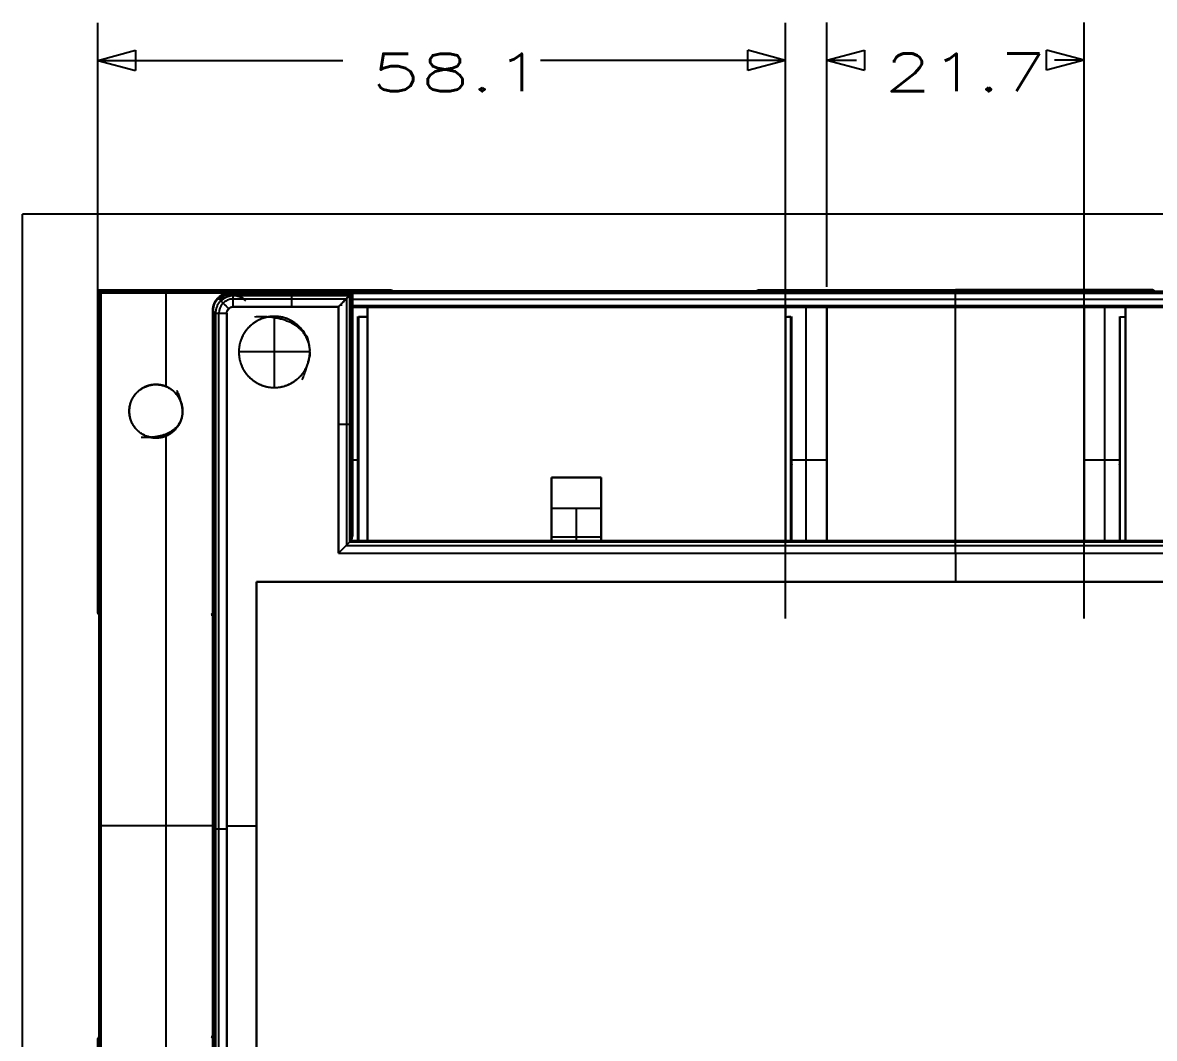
# Model space of a CAD drawing. Header units: inches. Extents: x 218 to 446, y 471 to 756.
# Drawn here: x 218.5 to 314, y 545.1 to 630.9 of the extents above; entities that cross this region are included whole.
import ezdxf

# ---------------------------------------------------------------- set-up
doc = ezdxf.new("R2010")
doc.units = ezdxf.units.IN
doc.layers.add('1', color=7, linetype='Continuous', true_color=0xffffff)
doc.styles.add('blockfont', font='simplex.shx')
doc.dimstyles.get("Standard").update_dxf_attribs({"dimtxt": 0.18, "dimasz": 0.18, "dimexe": 0.18, "dimexo": 0.0625, "dimgap": 0.09, "dimtad": 0, "dimtih": 1, "dimtoh": 1, "dimdec": 4, "dimzin": 0, "dimdsep": 46, "dimtxsty": 'Standard', "dimcen": 0.09, "dimadec": 0, "dimazin": 0, "dimtfac": 1, "dimtdec": 4, "dimtofl": 0, "dimtmove": 0, "dimatfit": 3, "dimfxl": 0, "dimtolj": 1, "dimtzin": 0, "dimarcsym": 0})

# ---------------------------------------------------------------- blocks, each defined once
blk = doc.blocks.new('_D5')
at = {"layer": '1', "color": 7}
for p, q in [((224.811891076223, 582.6031547687008), (224.811891076223, 630.8615045165265)), ((282.8619306984922, 580.553174605126), (282.8619306984922, 630.8615045165265)), ((224.811891076223, 627.6865045165265), (227.9868879512854, 628.5372432024895)), ((227.9868879512854, 628.5372432024895), (227.9868942011607, 626.8357658305634)), ((282.8619306984922, 627.6865045165265), (279.6869275735546, 628.5372432024895)), ((279.6869338234299, 626.8357658305634), (279.6869275735546, 628.5372432024895)), ((224.811891076223, 627.6865045165265), (245.489306720691, 627.6865045165265)), ((224.811891076223, 627.6865045165265), (227.9868942011607, 626.8357658305634)), ((282.8619306984922, 627.6865045165265), (262.1845150540243, 627.6865045165265)), ((282.8619306984922, 627.6865045165265), (279.6869338234299, 626.8357658305634))]:
    blk.add_line(p, q, dxfattribs=at)
at = {"layer": '1', "color": 7, "insert": (247.870556720691, 625.0737440998598), "char_height": 3.175, "attachment_point": 7, "line_spacing_factor": 0.9036144578313254, "style": 'blockfont'}
blk.add_mtext('\\W01.533;\\Fsimplex.shx;58.1', dxfattribs=at)
blk = doc.blocks.new('_D6')
at = {"layer": '1', "color": 7}
for p, q in [((286.3619306984922, 608.5531746051262), (286.3619306984922, 630.8694686152371)), ((308.0619429055232, 580.553174605126), (308.0619429055232, 630.8694686152371)), ((286.3619306984922, 627.6944686152372), (289.5369275735546, 628.5452073012002)), ((289.5369275735546, 628.5452073012002), (289.5369338234299, 626.8437299292741)), ((308.0619429055232, 627.6944686152372), (304.8869397805855, 628.5452073012002)), ((304.8869460304609, 626.8437299292741), (304.8869397805855, 628.5452073012002)), ((286.3619306984922, 627.6944686152372), (288.864332635341, 627.6944686152372)), ((286.3619306984922, 627.6944686152372), (289.5369338234299, 626.8437299292741)), ((308.0619429055232, 627.6944686152372), (304.8869460304609, 626.8437299292741)), ((308.0619429055232, 627.6944686152372), (305.5595409686744, 627.6944686152372))]:
    blk.add_line(p, q, dxfattribs=at)
at = {"layer": '1', "color": 7, "insert": (291.245582635341, 625.0817081985705), "char_height": 3.175, "attachment_point": 7, "line_spacing_factor": 0.9036144578313254, "style": 'blockfont'}
blk.add_mtext('\\W01.432;\\Fsimplex.shx;21.7', dxfattribs=at)

msp = doc.modelspace()

# ---------------------------------------------------------------- linework, layer by layer
at = {"layer": '1', "color": 251}
for p in [(218.4617818703672, 511.4319547726471), (375.9620001809146, 614.6993913811989)]:
    msp.add_line(p, (218.4617818703672, 614.6993913811989), dxfattribs=at)
at = {"layer": '1', "color": 161}
for p, q in [((236.0118682240762, 608.0651942985992), (236.2480023767521, 607.8290601937281)), ((236.2480770759395, 607.8295389512754), (246.0757782599736, 607.8295389512748)), ((241.1619866214868, 607.8295389512617), (241.1619866214868, 606.8795751362732)), ((246.0757782599732, 607.8295389512753), (246.0757782599742, 587.0295358995179)), ((297.2118986550352, 606.9482167969077), (297.2118986550352, 608.0220378877481)), ((234.947859418373, 607.6202283922262), (235.1840383826257, 607.3840494757873)), ((236.248087847918, 607.5483891160455), (245.7867611116145, 607.5483891160461)), ((245.125816188347, 606.8795751362861), (236.2480878479181, 606.8795751362871)), ((245.1258144449842, 586.0795720845291), (245.1258144449832, 606.8795751354048)), ((245.7946284247431, 607.5483716099204), (245.7946284247441, 586.7483674121955)), ((348.110758740761, 607.4851273423279), (246.3130385693095, 607.4851273423279)), ((246.3130385693095, 606.9482168472211), (348.110758740761, 606.9482222322185)), ((234.7501574528137, 606.3295950647536), (234.5140232876876, 606.565729182075)), ((234.7480587229486, 519.2826587430816), (234.7480587229511, 606.3295963963252)), ((234.74805872296, 519.801825369244), (234.7480587229246, 606.3295963963252)), ((235.0292085581826, 519.2826587430816), (235.0292085581851, 606.3295963963253)), ((235.6980225379318, 606.3295855933716), (235.6980225379494, 519.8018361745219)), ((246.0757782599694, 596.9545555178953), (245.1258144449788, 596.9545555178953)), ((246.2071899715419, 587.1609476110859), (246.0944044270138, 587.1609476110859)), ((246.1119740925075, 587.1609476110859), (348.3466533990018, 587.1609476110859)), ((238.2119368020072, 583.6656715533679), (356.2119368020072, 583.6656715533679)), ((238.2119368020072, 528.8656761310049), (238.2119368020072, 583.6656715533679)), ((234.7480587229482, 562.8061275696996), (235.6980225379369, 562.8061275696996))]:
    msp.add_line(p, q, dxfattribs=at)
at = {"layer": '1', "color": 143}
for p, q in [((249.6317310406897, 608.2641022327441), (249.6317310406897, 608.3296922068903)), ((280.4920556369151, 608.3296973814976), (280.4920554094535, 608.2641072587431)), ((234.5119245949762, 606.5656730792473), (234.5140800228194, 606.5656730792473)), ((234.5424709594507, 519.5942199542469), (234.5424709594507, 606.5371262042473)), ((234.5730173239252, 519.625485579247), (234.5730173239252, 606.5058605792474)), ((267.3118818703672, 592.4656746051262), (263.1118696633362, 592.4656746051262)), ((263.1118696633362, 589.8656761310051), (267.3118818703672, 589.8656761310051)), ((263.1118696633362, 589.8656761310051), (263.1118696633362, 587.160949411387)), ((263.1118696633362, 589.8656761310051), (267.3118818703672, 589.8656761310051)), ((265.2118757668517, 587.160949411387), (265.2118757668517, 589.8656761310051)), ((267.3118818703672, 589.8656761310051), (267.3118818703672, 587.160949411387)), ((263.1118696633362, 587.465674605126), (267.3118818703672, 587.465674605126)), ((224.8002530146566, 580.9458132277719), (225.0619085221122, 580.9458132277719)), ((234.441764791347, 580.9458132277719), (234.5119483580686, 580.9458132277719)), ((234.5073386185641, 581.0156547687009), (234.5121060218482, 581.0156547687009)), ((225.0619106219858, 580.875971686843), (224.9149838931165, 580.875971686843)), ((225.0619114579808, 580.875971686843), (224.9149848916513, 580.875971686843)), ((224.9149848916513, 580.875971686843), (224.9149936831721, 545.2553439540726)), ((234.5119431475505, 580.875971686843), (234.3761909641299, 580.875971686843)), ((225.0619156673941, 563.0656578204579), (224.9149892874117, 563.0656578204579)), ((234.5730173239252, 563.0656730792471), (234.5119245949762, 563.0656730792471)), ((224.800265193161, 545.1855024131444), (225.0619190675781, 545.1855024131444)), ((224.9149949336788, 545.2553439540729), (225.0619208619599, 545.2553439540729)), ((225.0619216979509, 545.2553439540729), (224.9149959322091, 545.2553439540729)), ((234.5120943122507, 545.2553286953295), (234.3722077399705, 545.2553286612864)), ((234.4420492793522, 545.1854871373589), (234.5126653512977, 545.1854871545441))]:
    msp.add_line(p, q, dxfattribs=at)
at = {"layer": '1', "color": 161, "extrusion": (0, 0, -1)}
msp.add_arc((-236.2487603554672, 606.3288373185779), 0.5507382283091171, 0.06997924884887723, 89.93003599937644, dxfattribs=at)
at = {"layer": '1', "color": 161}
for centre, start_param, end_param in [((236.1378492566222, 606.4300261158069), 0.7871053715509527, 2.355644419897889), ((236.256647343004, 606.3112190074023), 0.787105371550966, 2.355644419897875)]:
    msp.add_ellipse(centre, major_axis=(1.50023505402118, 0), ratio=0.9999238504770518, start_param=start_param, end_param=end_param, dxfattribs=at)
at = {"layer": '1', "color": 143}
for points, degree in [([(224.8118818703672, 608.3156501910637), (233.0618844134985, 608.3156514951214), (241.3118869566298, 608.315652799179), (249.5618894997611, 608.3156541032367)], 3), ([(224.8118818703672, 608.3156501910637), (225.0618818703672, 608.0656501910637)], 1), ([(224.811891076223, 581.0156547687009), (224.8118880076044, 590.1156532428218), (224.8118849389858, 599.2156517169427), (224.8118818703672, 608.3156501910637)], 3), ([(225.0618818703672, 608.0656501910637), (224.8118818703672, 608.3156501910637)], 1), ([(224.8118818703672, 608.3156425616692), (249.5618894997612, 608.3156425616692)], 1), ([(224.8118914071102, 581.0156547687009), (224.8118914071102, 590.1156506996904), (224.8118914071102, 599.2156466306798), (224.8118914071102, 608.3156425616692)], 3), ([(224.9368818703672, 608.1906501910637), (297.2118910256407, 608.1906616351555), (369.4869001809142, 608.1906730792473)], 2), ([(224.9369123879452, 517.940673079247), (224.9368971291562, 563.0656616351554), (224.9368818703672, 608.1906501910637)], 2), ([(236.1887658703673, 608.0656519559572), (232.4798045370339, 608.0656513676594), (228.7708432037006, 608.0656507793615), (225.0618818703672, 608.0656501910637)], 3), ([(225.0618818703672, 608.0656501910637), (225.0618920428932, 578.0656578204581), (225.0619022154192, 548.0656654498525), (225.0619123879452, 518.065673079247)], 3), ([(225.0619123879452, 518.065673079247), (225.0619022154192, 548.0656654498525), (225.0618920428932, 578.0656578204581), (225.0618818703672, 608.0656501910637)], 3), ([(225.0618818703672, 608.0656501910637), (235.9971106964713, 608.0656501910637)], 1), ([(230.5632975704731, 608.0656501910637), (230.5632975704731, 600.1532062509991)], 1), ([(235.0320150366197, 607.7011128781885), (235.1367067658731, 607.7909121996887), (235.2542665174768, 607.8659725107877), (235.3797690280663, 607.9241880671868)], 3), ([(236.0119245949762, 608.0351270792473), (236.0119245949762, 608.0656730792473)], 1), ([(236.0119246605433, 608.0656730792473), (236.0119246592081, 608.0351270792473)], 1), ([(369.3619001809142, 608.0656730792473), (326.6288025142482, 608.0656663011263), (283.8957048475821, 608.0656595230054), (241.162607180916, 608.0656527448842)], 3), ([(246.2820494914611, 608.0351267147727), (297.2119219914611, 608.0351267147727), (348.141794491461, 608.0351267147727)], 2), ([(348.1107584397031, 608.0220354157121), (314.1781851063699, 608.0220354157121), (280.2456117730364, 608.0220354157121), (246.313038439703, 608.0220354157121)], 3), ([(246.5038994914611, 608.0656730792473), (280.3092478247943, 608.0656730792473), (314.1145961581277, 608.0656730792473), (347.919944491461, 608.0656730792473)], 3), ([(249.5618894997612, 608.3156541032366), (249.7015725816182, 608.2125613311022)], 1), ([(249.5618894997612, 608.3156541032366), (249.6084846634, 608.2812898458585), (249.6550456834596, 608.2469255884803), (249.7015725599402, 608.2125613311022)], 3), ([(249.7015725816182, 608.212561331102), (280.4222136897843, 608.212561331102)], 1), ([(249.7015725599402, 608.2125613311022), (249.7359274581529, 608.2125613365403), (249.7702823563656, 608.2125613419784), (249.8046372545784, 608.2125613474166)], 3), ([(249.8046372545784, 608.2125613474166), (260.0104960663136, 608.212562962932), (270.216354878049, 608.2125645784474), (280.4222136897844, 608.2125661939629)], 3), ([(280.4222136897843, 608.2125661939629), (280.5618971291599, 608.3156590033318)], 1), ([(280.4222136897843, 608.2125661939629), (280.4686971725901, 608.2469304637525), (280.5152583190487, 608.2812947335422), (280.5618971291601, 608.3156590033318)], 3), ([(280.5618971291601, 608.3156590033318), (291.6618930601408, 608.3156607578809), (302.7618889911216, 608.3156625124301), (313.8618849221023, 608.3156642669792)], 3), ([(280.5618971291562, 608.3156425616692), (297.2118910256402, 608.3156425616692)], 1), ([(297.2118910256407, 608.3156616351555), (297.2118910256407, 608.1906616351555), (297.2118910256407, 608.0656616351555)], 2), ([(313.8618849221252, 608.3156425616692), (297.2118910256402, 608.3156425616692)], 1), ([(297.2119215432187, 608.0656730792473), (297.2119215432187, 608.0438542474798), (297.2119215432187, 608.0220354157121)], 2), ([(313.8618849221023, 608.3156642669792), (313.9085237322137, 608.2813000144321), (313.9550848786723, 608.246935761885), (314.0015683614782, 608.2125715093379)], 3), ([(314.0015683614778, 608.2125715093377), (313.8618849221023, 608.3156642669792)], 1), ([(234.5119245949762, 606.5656730792473), (234.5119245949762, 606.9460021966937), (234.6643620750126, 607.3248650242004), (234.9254463369544, 607.5998366399747)], 3), ([(245.3619154397033, 607.1573206051263), (245.3619154397033, 607.0934386051263), (245.3619154397033, 607.0295566051262), (245.3619154397033, 606.9656746051262)], 3), ([(348.1117828171364, 606.9080728892599), (297.2122673171364, 606.9080728892599), (246.3127518171364, 606.9080728892599)], 2), ([(348.1107584439123, 606.9482195397122), (314.178185110579, 606.9482195397122), (280.2456117772457, 606.9482195397122), (246.3130384439123, 606.9482195397122)], 3), ([(246.3133341590934, 606.8504711733935), (280.24593082576, 606.8504711733935), (314.1785274924267, 606.8504711733935), (348.1111241590933, 606.8504711733935)], 3), ([(247.5619123879453, 587.1613616051263), (247.5619123879453, 593.7627992717929), (247.5619123879453, 600.3642369384596), (247.5619123879453, 606.9656746051262)], 3), ([(282.8619306984922, 606.8504711733935), (247.5619123879452, 606.8504711733935)], 1), ([(247.5619123879452, 606.8504711733935), (247.5619123879452, 600.2873775067269), (247.5619123879452, 593.7242838400603), (247.5619123879452, 587.1611901733935)], 3), ([(282.8619306984922, 606.9656746051262), (282.8619306984922, 600.3642369384596), (282.8619306984922, 593.7627992717929), (282.8619306984922, 587.1613616051263)], 3), ([(282.8619306984922, 587.1611901733936), (282.8619306984922, 593.7242838400603), (282.8619306984922, 600.2873775067269), (282.8619306984922, 606.8504711733935)], 3), ([(284.6119306984922, 587.1612086051263), (284.6119306984922, 597.0056481051263), (284.6119306984922, 606.8500876051262)], 2), ([(286.3619306984922, 587.1613616051263), (286.3619306984922, 593.7627992717929), (286.3619306984922, 600.3642369384596), (286.3619306984922, 606.9656746051262)], 3), ([(308.0619429055232, 606.8504711733935), (286.3619306984922, 606.8504711733935)], 1), ([(286.3619306984922, 606.8504711733935), (286.3619306984922, 600.2873775067269), (286.3619306984922, 593.7242838400601), (286.3619306984922, 587.1611901733935)], 3), ([(297.2119215432186, 606.9482195397122), (297.2119215432183, 606.8993453565529), (297.2119215432182, 606.8504711733935)], 2), ([(297.2119215432182, 587.1596281733935), (297.2119215432182, 597.0050496733935), (297.2119215432182, 606.8504711733935)], 2), ([(308.0619429055232, 606.9656746051262), (308.0619429055232, 600.3642369384596), (308.0619429055232, 593.7627992717929), (308.0619429055232, 587.1613616051263)], 3), ([(308.0619429055233, 587.1611901733935), (308.0619429055233, 593.7242838400603), (308.0619429055233, 600.2873775067269), (308.0619429055233, 606.8504711733935)], 3), ([(309.8119429055233, 587.1612086051261), (309.8119429055233, 597.005648105126), (309.8119429055233, 606.8500876051261)], 2), ([(311.5619429055232, 587.1613616051263), (311.5619429055232, 593.7627992717929), (311.5619429055232, 600.3642369384596), (311.5619429055232, 606.9656746051262)], 3), ([(346.8619306984922, 606.8504711733935), (311.5619429055232, 606.8504711733935)], 1), ([(311.5619429055232, 606.8504711733935), (311.5619429055232, 600.2873775067269), (311.5619429055232, 593.7242838400603), (311.5619429055232, 587.1611901733936)], 3), ([(234.5118921700492, 606.1156532428215), (234.5118919847049, 597.74898705712), (234.5118917993605, 589.3823208714184), (234.5118916140162, 581.0156546857169)], 3), ([(234.5118921700492, 581.0156547687009), (234.5118921700492, 589.3823234698726), (234.5118921700492, 597.7489921710443), (234.5118921700492, 606.115660872216)], 3), ([(234.5424705949762, 606.5656730792473), (234.5119245949762, 606.5656730792473)], 1), ([(246.7607801042902, 587.1609751641715), (246.7607801042901, 596.6138696641715), (246.7607801042902, 606.0667641641714)], 2), ([(246.8096691829402, 606.0178750855215), (247.5619123879453, 606.0178750855215)], 1), ([(246.8096691829402, 587.1611090855215), (246.8096691829402, 593.4466977521882), (246.8096691829402, 599.7322864188549), (246.8096691829402, 606.0178750855215)], 3), ([(246.8096691829401, 606.0178750855215), (246.8096691829401, 599.7322864188548), (246.8096691829401, 593.4466977521881), (246.8096691829401, 587.1611090855215)], 3), ([(247.5619123879451, 606.0178750855215), (247.3111646529434, 606.0178750855215), (247.0604169179418, 606.0178750855215), (246.8096691829401, 606.0178750855215)], 3), ([(282.8619306984922, 606.0178750855215), (283.3141098165822, 606.0178750855215)], 1), ([(283.3141098165823, 606.0178750855215), (283.219109856141, 606.0178750855215), (283.1241098956996, 606.0178750855215), (283.0291099352582, 606.0178750855215)], 3), ([(283.3141098165822, 606.0178750855215), (283.3141098165822, 599.7322864188549), (283.3141098165822, 593.4466977521881), (283.3141098165822, 587.1611090855215)], 3), ([(283.3141098165823, 587.1611090855215), (283.3141098165823, 593.4466977521881), (283.3141098165823, 599.7322864188548), (283.3141098165823, 606.0178750855215)], 3), ([(283.3629988952323, 606.0667641641714), (283.3629988952324, 596.6138696641715), (283.3629988952323, 587.1609751641714)], 2), ([(311.0607831560481, 606.0667641641714), (311.0607831560481, 596.6138696641715), (311.0607831560481, 587.1609751641714)], 2), ([(311.1096722346983, 606.0178750855215), (311.5619429055232, 606.0178750855215)], 1), ([(311.1096722346983, 587.1611090855215), (311.1096722346983, 593.4466977521882), (311.1096722346983, 599.7322864188549), (311.1096722346983, 606.0178750855215)], 3), ([(311.1096722346981, 587.1611090855214), (311.1096722346981, 593.446697752188), (311.1096722346981, 599.7322864188548), (311.1096722346981, 606.0178750855215)], 3), ([(311.1096722346981, 606.0178750855215), (311.2604291249715, 606.0178750855215), (311.4111860152449, 606.0178750855215), (311.5619429055183, 606.0178750855215)], 3), ([(230.5632975704731, 595.9780053556723), (230.5632975704731, 563.0628713711469), (230.5632975704731, 530.1477373866217)], 2), ([(246.8096691829402, 593.941775608263), (246.5607826829402, 593.941775608263), (246.3118961829402, 593.941775608263)], 2), ([(246.7118910256403, 593.5656540057612), (246.7607801042902, 593.516764927111), (246.8096691829401, 593.4678758484608)], 2), ([(286.3619306984922, 593.941775608263), (284.8380202575372, 593.941775608263), (283.3141098165822, 593.941775608263)], 2), ([(283.4118879738822, 593.5656540057612), (283.3629988952324, 593.516764927111), (283.3141098165823, 593.467875848461)], 2), ([(311.1096722346982, 593.941775608263), (309.5858075701108, 593.941775608263), (308.0619429055232, 593.941775608263)], 2), ([(311.0118940773982, 593.5656540057607), (311.0607831560481, 593.5167649271107), (311.1096722346981, 593.4678758484607)], 2), ([(263.1118696633362, 592.4656746051262), (263.1118696633362, 591.5990084470859), (263.1118696633362, 590.7323422890455), (263.1118696633362, 589.8656761310051)], 3), ([(263.1118696633362, 587.1608776051262), (263.1118696633362, 588.9291432717929), (263.1118696633362, 590.6974089384596), (263.1118696633362, 592.4656746051262)], 3), ([(263.1118696633362, 592.4656746051262), (267.3118818703672, 592.4656746051262)], 1), ([(267.3118818703672, 589.8656761310051), (267.3118818703672, 590.7323422890455), (267.3118818703672, 591.5990084470859), (267.3118818703672, 592.4656746051262)], 3), ([(267.3118818703672, 592.4656746051262), (267.3118818703672, 590.6974089384596), (267.3118818703672, 588.9291432717929), (267.3118818703672, 587.1608776051262)], 3), ([(263.1118696633362, 589.8656734432167), (263.1118696633362, 588.9639861098833), (263.1118696633362, 588.06229877655), (263.1118696633362, 587.1606114432168)], 3), ([(267.3118818703672, 587.1606114432168), (267.3118818703672, 588.06229877655), (267.3118818703672, 588.9639861098834), (267.3118818703672, 589.8656734432168)], 3), ([(224.9149838931166, 580.875971686843), (224.8806196208187, 580.9224575203226), (224.8462553485209, 580.9690185476086), (224.811891076223, 581.0156547687009)], 3), ([(224.9149838931166, 580.875971686843), (224.8118910762231, 581.0156547687009)], 1), ([(234.5118916140162, 581.0156546857169), (234.4869793345103, 580.990690168465), (234.462067055005, 580.9657509579054), (234.4371547755002, 580.9408370540381)], 3), ([(234.4374551909676, 580.9409010286662), (234.4730321350905, 580.9787645799545), (234.5073386185641, 581.0156547687009)], 2), ([(224.9149959322089, 545.2553439540729), (224.9149919191781, 557.1288865316629), (224.9149879061473, 569.002429109253), (224.9149838931166, 580.875971686843)], 3), ([(234.3722077399712, 580.875971686843), (234.5731177399712, 580.875971686843)], 1), ([(224.9149899126614, 563.0656616351554), (224.9884435209089, 563.0656616351553), (225.0618971291563, 563.0656616351553)], 2), ([(234.5119245949762, 563.0656730792471), (229.7869032326718, 563.0656730792471), (225.0618818703672, 563.0656730792471)], 2), ([(234.7480743239252, 563.0656730792475), (234.5730173239252, 563.0656730792475)], 1), ([(224.8119123879452, 517.815673079247), (224.8119060301165, 526.9156690102366), (224.8118996722879, 536.0156649412262), (224.8118933144592, 545.1156608722158)], 3), ([(224.811903182092, 545.1156608722159), (224.846267432131, 545.1622970932946), (224.8806316821698, 545.2088581205803), (224.9149959322087, 545.2553439540729)], 3), ([(224.9149959322091, 545.2553439540729), (224.8119031820924, 545.1156608722159)], 1), ([(224.8119123879452, 517.815673079247), (224.8119093193275, 526.9156690102366), (224.8119062507097, 536.0156649412262), (224.811903182092, 545.1156608722158)], 3), ([(234.3722077399717, 545.255356441416), (234.4187687662276, 545.2088745930815), (234.4653297924817, 545.1623043447465), (234.5118908187337, 545.1156456964109)], 3), ([(234.5731297399712, 545.2553314087759), (234.3722077399712, 545.2553314087759)], 1), ([(234.3722077399706, 545.2553286612912), (234.5118908187339, 545.1156456134266)], 1)]:
    msp.add_open_spline(points, degree=degree, dxfattribs=at)
at = {"layer": '1', "color": 161}
for points, knots in [([(236.0118674837273, 608.0656730792473), (235.99596741832, 608.0655178564755), (235.9643388447322, 608.0652090857418), (235.9171794968458, 608.0631069033083), (235.870572139255, 608.0598007411502), (235.8245170356653, 608.0551764563135), (235.7790142115851, 608.0492640750253), (235.7340637708214, 608.0420555657256), (235.6896658110979, 608.0335529677477), (235.6458204450603, 608.0237556688476), (235.6025277928938, 608.0126637753596), (235.5597879819676, 608.0002772210614), (235.5176011441846, 607.9865960053601), (235.4759674135906, 607.971620131176), (235.4348869236796, 607.9553496220682), (235.3943598046769, 607.937784517625), (235.3543861808618, 607.9189248739967), (235.3149661680827, 607.8987707624096), (235.2760998714689, 607.8773222676745), (235.2377873837952, 607.8545794860706), (235.2000287831887, 607.8305425235199), (235.1628241353869, 607.8052114915452), (235.1261734811225, 607.7785865108129), (235.0900768818469, 607.750667685885), (235.0545342475019, 607.7214551888823), (235.0195459897713, 607.6909489323536), (234.9851105545551, 607.6591497970977), (234.9400530568828, 607.6151323334717), (234.8862511300823, 607.5581570289454), (234.8262936446646, 607.4870440496127), (234.7715446396356, 607.4138057497611), (234.7220066005416, 607.338446095398), (234.6776835712251, 607.2609657541911), (234.6385786309288, 607.1813674605861), (234.6046950448541, 607.0996544892389), (234.5760323888568, 607.0158307907058), (234.5525995270668, 606.9299005960924), (234.5343652713243, 606.8418680528129), (234.521445362959, 606.7517370981557), (234.5133906634448, 606.6595104842155), (234.5124164330301, 606.5973001449394), (234.5119245949762, 606.5658933937812)], [0, 0, 0, 0, 0.02021862749598609, 0.04021910169669012, 0.06001697729854696, 0.0796282910765261, 0.0990695414866402, 0.1183576633905066, 0.1375099978515551, 0.1565442570621662, 0.175478484581196, 0.194331011187733, 0.213120406782472, 0.2318654288907535, 0.2505849684289992, 0.2692979934882104, 0.2880234919560463, 0.306780413839197, 0.3255876141585096, 0.3444637972692485, 0.3634274634092304, 0.3824968582021248, 0.4016899257454753, 0.4210242657998982, 0.4405170954717247, 0.4601852156551469, 0.4800449823743962, 0.50011228304978, 0.5402766789616608, 0.579639323776995, 0.6183299918466345, 0.6564853147442288, 0.6942477354305333, 0.7317641724640247, 0.769184441840546, 0.8066595129367118, 0.8443396964293626, 0.8823728712027604, 0.9209028519914267, 0.9600679810826406, 1, 1, 1, 1]), ([(234.5140232877044, 606.5657292126368), (234.5141352617986, 606.5792522277608), (234.5143592105015, 606.6062983201296), (234.5160858216403, 606.6468372301096), (234.5188291843274, 606.6873165400169), (234.5226871783803, 606.7277066051224), (234.5276302455071, 606.7679779047639), (234.5336619627674, 606.8081009879265), (234.5407760198618, 606.848046515149), (234.548967750979, 606.8877852745255), (234.5582310494226, 606.9272882045359), (234.568559199669, 606.9665264149129), (234.5799446604755, 607.0054712078818), (234.592379129777, 607.0440940991285), (234.6058535347967, 607.0823668386478), (234.6203580429094, 607.1202614314122), (234.6358820676504, 607.1577501578588), (234.6524142767269, 607.1948055941738), (234.6699426001852, 607.2314006323645), (234.6884542392243, 607.2675085000994), (234.707935675513, 607.3031027803052), (234.7283726810433, 607.338157430505), (234.7497503284991, 607.3726468018845), (234.7720530021402, 607.4065456580695), (234.7952644091887, 607.4398291936052), (234.8193675917114, 607.4724730521207), (234.8443449389899, 607.5044533441655), (234.8701782003697, 607.5357466647063), (234.8968484985761, 607.566330110271), (234.9243363434918, 607.5961812957257), (234.9526216463811, 607.6252783706753), (234.9816837345559, 607.653600035472), (235.0115013664663, 607.6811255568242), (235.0420527472116, 607.7078347829901), (235.0733155444547, 607.7337081585481), (235.1052669047318, 607.758726738732), (235.1378834701439, 607.7828722033189), (235.171141395419, 607.8061268700635), (235.2050163653311, 607.8284737076643), (235.2394836124647, 607.8498963482563), (235.2745179353112, 607.8703790994173), (235.3100937166833, 607.8899069556826), (235.3461849424364, 607.9084656095567), (235.3827652204793, 607.9260414620155), (235.4198078000647, 607.9426216324919), (235.457285591342, 607.9581939683295), (235.4951711851603, 607.9727470537329), (235.5334368731056, 607.9862702180734), (235.5720546677583, 607.998753544041), (235.6109963231583, 608.0101878737937), (235.650233355452, 608.0205648199649), (235.6897370637456, 608.0298767559065), (235.7294785510031, 608.0381168807688), (235.7694287455236, 608.045279002602), (235.809558420919, 608.0513583711299), (235.8498382222953, 608.0563485903225), (235.8902386697934, 608.060253158834), (235.9307302470831, 608.0630424149864), (235.9712831731763, 608.0648142349135), (235.9983398300714, 608.0650676102947), (236.0118682240762, 608.0651942985992)], [0, 0, 0, 0, 0.01723828669501714, 0.03447665257766697, 0.05171509921931068, 0.06895362819128453, 0.08619224106489211, 0.1034309394114484, 0.120669724802206, 0.1379085988084068, 0.1551475630012894, 0.1723866189520285, 0.1896257682318108, 0.2068650124117731, 0.2241043530630321, 0.241343791756689, 0.2585833300638075, 0.2758229695554206, 0.2930627118025543, 0.3103025583761754, 0.3275425108472419, 0.3447825707866911, 0.3620227397653994, 0.3792630193542475, 0.39650341112407, 0.4137439166456734, 0.4309845374898226, 0.4482252752272785, 0.4654661314287379, 0.4827071076648734, 0.4999482055063457, 0.5171894265237664, 0.5344307722877049, 0.5516722443687158, 0.568913844337293, 0.5861555737639393, 0.6033974342190747, 0.6206394272731117, 0.6378815544964058, 0.6551238174593, 0.6723662177320826, 0.6896087568850255, 0.7068514364883196, 0.7240942581121662, 0.7413372233267047, 0.7585803337020282, 0.7758235908082058, 0.7930669962152698, 0.810310551493187, 0.8275542582119018, 0.8447981179413172, 0.8620421322512966, 0.8792863027116463, 0.8965306308921324, 0.9137751183625153, 0.9310197666924475, 0.948264577451578, 0.9655095522095211, 0.9827546925358378, 1, 1, 1, 1]), ([(236.2480016720892, 607.8295389447126), (236.1584208716513, 607.8269741679138), (236.0251491435312, 607.8173058208132), (235.7860111438802, 607.7617732919496), (235.5676355808192, 607.6759842819686), (235.3359542528292, 607.5278485709073), (235.0951885537182, 607.3117396976412), (234.9426853475352, 607.087378163344), (234.8485889634982, 606.8719871200379), (234.8098168447602, 606.7602148166791), (234.7708181217412, 606.6098569439381), (234.7509193002572, 606.4646917821383), (234.7482649034322, 606.3607650460635), (234.7480587295582, 606.3295963963257)], [0, 0, 0, 0, 0.114198227506404, 0.164210405094839, 0.315873838661692, 0.416222187360006, 0.514272194094718, 0.71512982299539, 0.7657641792984701, 0.816093122050661, 0.865908387260837, 0.960281417507981, 1, 1, 1, 1]), ([(236.2480878479892, 606.8795751362869), (236.2480825705192, 606.9377515985874), (236.2480601567682, 607.1848307145065), (236.2480380914302, 607.4280690064778), (236.2480107281932, 607.7297088433999), (236.248001974603, 607.8262043258483), (236.24800155725, 607.8308047858294)], [0, 0, 0, 0, 0.1176470588235341, 0.499999999999995, 0.529411764705882, 1, 1, 1, 1]), ([(245.1257056297964, 606.8794658769394), (245.1289519610285, 606.8827255649143), (245.1321980871066, 606.8859854554873), (245.1400701986006, 606.8939418767504), (245.1538549279404, 606.9077786829433), (245.1823312979026, 606.9361705762276), (245.2192478667731, 606.9729277967452), (245.2604519331238, 607.0142178186134), (245.3447436156436, 607.0985227105608), (245.4751304942775, 607.2288840384472), (245.6432592847056, 607.3970214672117), (245.7944024273997, 607.5481634078901), (245.9187583983991, 607.6725168363457), (245.9959667726744, 607.7497322528543), (246.0379847934298, 607.791738047931), (246.0561629802096, 607.8099289953726), (246.0644906727172, 607.8182492722409), (246.0677468462865, 607.8214991286013), (246.070988724647, 607.8247632452559), (246.0742416751783, 607.8280163295958), (246.0775378345892, 607.8312256250786)], [0, 0, 0, 0, 0.00536980229056595, 0.009414596697493751, 0.01886530127500835, 0.03784450160575607, 0.0762908069314528, 0.1055844697761601, 0.1351762803972923, 0.2758076563891675, 0.4170447232256909, 0.5536442658995865, 0.6813196606901958, 0.7978215861406388, 0.8515453494355298, 0.9034890482197881, 0.9281683229283397, 0.95274774157056, 0.9766611554963816, 1, 1, 1, 1]), ([(246.0675600830042, 607.8219269507246), (246.0546463365973, 607.8083253827491), (246.0447755316006, 607.7986118418339), (246.0291893474882, 607.7829201983549), (246.0044938460389, 607.7582660959641), (245.9539636171539, 607.707716217091), (245.870607276644, 607.6243710442764), (245.7462980761065, 607.5000592334194), (245.6019749335701, 607.355730388563), (245.445642195022, 607.1994234708006), (245.3241325643891, 607.0778379739331), (245.2432798955606, 606.9970683182939), (245.2101860192718, 606.9640014459177), (245.1840105925221, 606.9377169212131), (245.16460265266, 606.9182171543247), (245.1452290500157, 606.8988400832411), (245.1322940450512, 606.8860036354907), (245.125816188347, 606.8795751362867)], [0, 0, 0, 0, 0.07423401215595304, 0.1000750228378918, 0.1535293001062787, 0.2094863201375612, 0.3288866430275296, 0.4576014188722593, 0.5930335024656117, 0.7313439816803226, 0.8682702376268133, 0.9018469800320087, 0.9350166069182192, 0.9514131890435935, 0.9676933331135106, 0.9838208056930164, 1, 1, 1, 1]), ([(236.2480274663064, 607.5451955224743), (236.0596850595581, 607.540457434323), (235.720487554121, 607.4664602498965), (235.1945763802025, 607.0583176630913), (235.0506168861387, 606.6416300291644), (235.0324021529902, 606.3295705279581)], [0, 0, 0, 0, 0.2812462411228019, 0.5635586221146281, 1, 1, 1, 1]), ([(235.6980225379362, 606.3295099726323), (235.6981372548993, 606.3388011611745), (235.6983649633167, 606.357243785361), (235.7003059305329, 606.3846620195247), (235.7034249557084, 606.411604742513), (235.707832135759, 606.438071691351), (235.7134987974024, 606.4640623698558), (235.7204326784863, 606.4895762764705), (235.7286317726503, 606.5146128719886), (235.7380965170009, 606.5391716221355), (235.7488265640842, 606.5632520189201), (235.7608216396841, 606.5868536191279), (235.7740813857154, 606.6099760233498), (235.7886052388545, 606.6326190496698), (235.8043932216566, 606.6547821380295), (235.8214429997751, 606.6764666381746), (235.8397612339336, 606.6976670761769), (235.8651234864443, 606.7245573404148), (235.8984420995595, 606.7554507560545), (235.9410584535753, 606.7877641207577), (235.9861738548078, 606.815275242792), (236.0337862245961, 606.8379515589089), (236.0838762476106, 606.8558175944341), (236.1364295393739, 606.868770992487), (236.1914258908611, 606.8772150736031), (236.2289834547264, 606.8787794072314), (236.2480878479862, 606.8795751362869)], [0, 0, 0, 0, 0.03224368833205318, 0.06400238501178464, 0.09534639396238465, 0.126348840384746, 0.1570852874144482, 0.1876332721699216, 0.2180717720344258, 0.2484806174604772, 0.2789398720649961, 0.3095292036488372, 0.3403272705881863, 0.3714111466724267, 0.4028558041266002, 0.4347336697573287, 0.4671142635859939, 0.5000639236903374, 0.5629929973999157, 0.6245607041593352, 0.6853757590377729, 0.7460695270101166, 0.8072771264407265, 0.8696179731788394, 0.933678618684091, 1, 1, 1, 1]), ([(234.7467928889033, 606.3295965114871), (234.7513933488842, 606.329596092955), (234.8478888321892, 606.329587314202), (235.1495286689112, 606.3295598722816), (235.3927669603232, 606.3295377434885), (235.6398460757432, 606.3295152652736), (235.6980225379372, 606.3295099726247)], [0, 0, 0, 0, 0.470588235294118, 0.500000000000005, 0.8823529411764659, 1, 1, 1, 1]), ([(242.6901829578204, 602.5874952970343), (242.7230475072612, 603.0657195152186), (242.6898169080245, 603.54394012693), (242.5839407908332, 604.003525842819), (242.4057904241875, 604.4336298085361), (242.1557285611494, 604.8333795403877), (241.8411181152284, 605.1948673378492), (241.4797583890189, 605.5096085047855), (241.0800715710955, 605.7597152825383), (240.6499560204768, 605.9378667909382), (240.1902834465177, 606.0436939114068), (239.7120331363816, 606.0768295524992), (239.2338386980336, 606.0438700458639), (238.7743652525597, 605.9380976432458), (238.3442554861774, 605.7599330353261), (237.9443868208356, 605.5097262772467), (237.5827823508714, 605.1949827417558), (237.2679537159974, 604.8335423017386), (237.0178493120915, 604.4338531336437), (236.8396971821784, 604.0037381978409), (236.7338702308742, 603.5440654590715), (236.700734542192, 603.0658152000883), (236.733694061791, 602.5876207534842), (236.8394664613422, 602.1281473139999), (237.017631070209, 601.6980375469773), (237.2678378281352, 601.2981688796079), (237.5825813611185, 600.9365644064939), (237.9440217980853, 600.6217357690131), (238.3437109637024, 600.3716313654152), (238.7738259005561, 600.1934792347218), (239.2334986388218, 600.0876522869588), (239.7117489130107, 600.0545165856822), (240.1899433146072, 600.0874761525344), (240.6494169215157, 600.1932483827231), (241.0795260740244, 600.3714136134818), (241.4793970907049, 600.6216179939621), (241.8410822701138, 600.9364489618777), (242.1560440383861, 601.2980059572138), (242.4062933754466, 601.6978139694766), (242.5844597577929, 602.1279347245652), (242.6901829578204, 602.5874952970343), (242.7230475072612, 603.0657195152186), (242.6898169080245, 603.54394012693)], [-0.07466770780597298, -0.05032123056932369, -0.02564512143056574, 0, 0.02565163113805288, 0.05033230711953023, 0.0746787843547209, 0.09935370564386412, 0.1249942619460959, 0.1506315655191964, 0.1753042046652301, 0.1996506819004148, 0.2243348231351778, 0.2499942609044281, 0.2756315647538325, 0.3003042040347958, 0.3246506812699792, 0.3493348223871107, 0.3749942599466141, 0.4006315637287273, 0.4253042029920112, 0.4496506802270963, 0.4743348213270762, 0.4999942588203571, 0.5256315623914237, 0.5503042015364079, 0.5746506787714727, 0.5993348200069182, 0.624994257777469, 0.6506315613490183, 0.6753042004941501, 0.699650677729212, 0.7243348189647032, 0.7499942567355213, 0.7756315603078427, 0.8003041994539106, 0.8246506766899692, 0.8493348179264084, 0.874994255698024, 0.9006504359427503, 0.925332292194027, 0.9496787694306763, 0.9743548785694343, 1, 1.025651631138053, 1.05033230711953, 1.074678784354721]), ([(242.7118910256403, 602.280274915847), (242.7118910256402, 603.8510712426475), (242.0618326312633, 605.4156146846132), (239.7118910249037, 606.3907022764505), (237.3619494205162, 605.4156146850688), (236.3868618284843, 603.0656730779258), (237.3619494193882, 600.7157314745247), (239.7118910276483, 599.740643881883), (242.0618326302646, 600.7157314734275), (242.7118910256403, 602.280274915847), (242.7118910256402, 603.8510712426475)], [-0.25, -0.125, 0, 0, 0.125, 0.25, 0.375, 0.5, 0.625, 0.75, 0.875, 1, 1, 1.125, 1.25]), ([(242.691737282603, 602.6982763430193), (242.6970080828171, 602.7374036655287), (242.7193600297444, 602.9309493298983), (242.7257672842623, 603.2801653409945), (242.6684435336679, 603.6645224971678), (242.60582879483, 603.8879743734859), (242.5815538373212, 603.96276005501)], [0, 0, 0, 0, 0.09254956640414129, 0.4566393913302641, 0.8157485682859881, 1, 1, 1, 1]), ([(246.0757782599742, 587.0295358995179), (246.0549947513099, 587.008754172006), (246.0379856447096, 586.9917347721236), (246.0072389165869, 586.9610009250349), (245.9673068507649, 586.9210552856175), (245.9003210691955, 586.8540840491357), (245.794367773862, 586.7481228995096), (245.6432564008478, 586.5970167950436), (245.4751208146786, 586.428869199635), (245.3426852951279, 586.296466325698), (245.254281609579, 586.2080400476897), (245.2110347872389, 586.164707073292), (245.1752096190936, 586.1290661759832), (245.1468406057168, 586.1007931194963), (245.1328338088234, 586.0866565050932), (245.1258144449842, 586.0795720845291)], [0, 0, 0, 0, 0.1484269027386647, 0.2021510502237405, 0.2589758287833032, 0.3188300927778637, 0.4464803572828571, 0.5830509323796433, 0.7242563185771902, 0.8648552774059697, 0.8993432378140906, 0.9334085633575255, 0.9669211455712006, 0.9834228684554979, 1, 1, 1, 1]), ([(297.2119215432182, 586.0796801124319), (297.2117896020097, 586.2064355881867), (297.2116107649763, 586.4489690662516), (297.2120391325219, 586.8716774832114), (297.2119817361597, 587.0058434268267), (297.2119215432188, 587.0295358995179)], [0, 0, 0, 0, 0.2456510031642827, 0.5128809474776882, 1, 1, 1, 1])]:
    msp.add_open_spline(points, degree=3, knots=knots, dxfattribs=at)
at = {"layer": '1', "color": 143}
for points, knots in [([(234.5730173239253, 606.5656730792477), (234.5731395841107, 606.580873373017), (234.5733828117076, 606.6111132332813), (234.5753261463327, 606.6562093697771), (234.5784294996782, 606.7007892156931), (234.582802833221, 606.7448527090359), (234.5884172084469, 606.7883997711873), (234.5952803663139, 606.8314303132671), (234.6033903372999, 606.8739442353447), (234.6127477090486, 606.9159414280343), (234.6233523754468, 606.9574217739515), (234.6352043967062, 606.9983851496628), (234.6483037695064, 607.0388314279005), (234.6626504871222, 607.0787604800125), (234.6782445230045, 607.1181721785432), (234.6950858353703, 607.1570663998407), (234.7131743668149, 607.1954430265829), (234.7325100458483, 607.2333019501068), (234.7530927884688, 607.2706430724681), (234.7749225000969, 607.307466308072), (234.7979990780286, 607.3437715851045), (234.8223224128675, 607.3795588456705), (234.8478923944002, 607.4148280486293), (234.8747089007835, 607.4495791600825), (234.9027718503521, 607.4838121884211), (234.9320810159811, 607.5175270491018), (234.9626367368637, 607.5507240721589), (235.004797878625, 607.5940486166598), (235.0592947438333, 607.6456958120391), (235.1272887771302, 607.7031666130181), (235.1973728765767, 607.7556477449566), (235.2695454138774, 607.8031344280973), (235.3438050323526, 607.8456233769302), (235.4201491396329, 607.8831114965252), (235.4985744383371, 607.9155957639806), (235.5790770611162, 607.9430766592016), (235.6616528967881, 607.9655458428903), (235.7462979542388, 607.9830332275293), (235.8330085041703, 607.9954282885319), (235.9217818998418, 608.0031608539535), (235.9816782533669, 608.0041040540146), (236.0119246578732, 608.004580350298)], [0, 0, 0, 0, 0.02014305005380363, 0.04007310833396152, 0.05980587756788095, 0.0793575358411568, 0.09874471464153947, 0.1179844720061499, 0.1370942607560825, 0.1560918919161076, 0.1749954935392304, 0.1938234652825247, 0.2125944292059269, 0.2313271773830994, 0.2500406170170079, 0.2687537138372072, 0.287485434614517, 0.306254689660065, 0.3250802761756864, 0.343980823293606, 0.3629747395844659, 0.3820801637299441, 0.4013149189532706, 0.4206964716833999, 0.4402418948041051, 0.4599678357122643, 0.4798904892871154, 0.5000255757588375, 0.5400734107846288, 0.5793353767633538, 0.6179429295376743, 0.6560343008228535, 0.6937533978161892, 0.731248414365772, 0.7686702065538269, 0.8061705141728805, 0.8439001297147167, 0.882007123597693, 0.9206352267494896, 0.9599224511343655, 1, 1, 1, 1]), ([(231.9620454942027, 597.8970882198705), (231.9638561703368, 598.0403233382525), (231.9579767125599, 598.156214087008), (231.9510177243784, 598.2457072860124), (231.9412577225114, 598.333677076105), (231.9288163914423, 598.4201303523237), (231.9136619157887, 598.5050650387383), (231.8958022706263, 598.5884813465079), (231.8752350048358, 598.6703788181478), (231.8519604588917, 598.7507571080395), (231.8259782975566, 598.829615783341), (231.7972884368856, 598.9069543862176), (231.7658908097543, 598.9827724299751), (231.7317854361635, 599.0570694159924), (231.6949724075164, 599.1298448443592), (231.6554518967449, 599.2010982371767), (231.6132241313893, 599.2708291210951), (231.5682894696291, 599.3390371588957), (231.5206480815617, 599.4057217173769), (231.4703010973239, 599.4708835399778), (231.4172462320236, 599.5345184948408), (231.3614942095274, 599.5966411587578), (231.2622633474898, 599.6993790908559), (231.1142230507375, 599.8333481505939), (230.9082865560091, 599.9825014371631), (230.6908058752042, 600.1045202807536), (230.4619210475265, 600.1993215784621), (230.2217640688692, 600.2668490569973), (229.9704294986812, 600.3071002996434), (229.6488146563706, 600.3231730041449), (229.2663248640848, 600.2903644935973), (228.8425537580659, 600.1651644025586), (228.4541899203745, 599.9538805350351), (228.1118440403466, 599.6659400460294), (227.8237852002735, 599.3237492271776), (227.6126022780317, 598.9355147543176), (227.4874007627224, 598.5115053471268), (227.448926359035, 598.0658196644976), (227.4872048877048, 597.6201691956009), (227.6123969773013, 597.1963237157345), (227.8236817449728, 596.8079790664455), (228.1116219912639, 596.4656275995984), (228.4538099353408, 596.1775692929344), (228.8420535074905, 595.9663872876621), (229.2660261024149, 595.8411770941583), (229.6824717594484, 595.8052665318615), (230.0703873408527, 595.8320089254794), (230.4149805204137, 595.9113315922208), (230.7375804617312, 596.0449452000673), (231.0373957807033, 596.2326619471773), (231.2622742806062, 596.4279184643794), (231.4250149727622, 596.6030515884789), (231.5344729780774, 596.7416602277088), (231.63232283357, 596.8881093798086), (231.7185784377088, 597.0424284640052), (231.7940946461702, 597.2071981357948), (231.8580744371068, 597.3787324386516), (231.9086858926215, 597.5538731072577), (231.9432472430013, 597.7266738296005), (231.9620454942027, 597.8970882198705), (231.9638561703368, 598.0403233382525), (231.9579767125599, 598.156214087008)], [-0.03632221100849287, -0.02390504982928365, -0.01183082528470414, 0, 0.006440367804685609, 0.01278551172129478, 0.01904167555058507, 0.02521537307061463, 0.03131338233202709, 0.03734273665145994, 0.04331071208201741, 0.04922481122252936, 0.05509274333029981, 0.06092240082216437, 0.06672183238027027, 0.07249921301471791, 0.07826281156657287, 0.08402095625146555, 0.08978199893756059, 0.09555427891372213, 0.1013460869292805, 0.1071656302729095, 0.1130209996072218, 0.1189201381907555, 0.1248708140084751, 0.1433218731751188, 0.1611931314119502, 0.178708879969349, 0.1961071647712296, 0.2136308193709648, 0.2315175719263235, 0.2499911382681276, 0.2818555314663629, 0.3124587626623608, 0.3430740938219654, 0.3749733380296001, 0.4068383273182044, 0.4374420861021683, 0.4680579130144787, 0.4999576615999312, 0.5318221440470408, 0.562425417243598, 0.5930407410209768, 0.6249399322423159, 0.6568049654783821, 0.6874087276399072, 0.7180245126893631, 0.7499241749195849, 0.7755691631361927, 0.8002508012739771, 0.8246080097807319, 0.8493049014041737, 0.8749792428761651, 0.8875400323547522, 0.8999901767752644, 0.9124075717625915, 0.9248707270157375, 0.9374572959632363, 0.9508261195626027, 0.9636777889915071, 0.9760949501707163, 0.9881691747152959, 1, 1.006440367804686, 1.012785511721295, 1.019041675550585]), ([(231.9618910256402, 598.6547217017971), (231.9618910256403, 597.4766244566974), (231.4743472291094, 596.3032168748838), (229.7118910271109, 595.5719011812633), (227.9494348211064, 596.3032168755467), (227.218119127735, 598.0656730783054), (227.949434821795, 599.8281292836105), (229.7118910250927, 600.5594449771503), (231.4743472298564, 599.8281292832722), (231.9618910256402, 598.6547217017971), (231.9618910256403, 597.4766244566974)], [-0.25, -0.125, 0, 0, 0.125, 0.25, 0.375, 0.5, 0.625, 0.75, 0.875, 1, 1, 1.125, 1.25])]:
    msp.add_open_spline(points, degree=3, knots=knots, dxfattribs=at)
at = {"layer": '1', "color": 161}
for points, degree in [([(236.0118674795692, 608.0656730792473), (239.4452157823612, 608.0656730792473), (242.8785640851532, 608.0656730792473), (246.3119123879453, 608.0656730792473)], 3), ([(236.2480016655253, 607.8295389512753), (236.1701245415977, 607.9082503272659), (236.091413146279, 607.9869617032566), (236.0118674795692, 608.0656730792473)], 3), ([(246.3119123879453, 608.0656730792473), (236.0118674837273, 608.0656730792473)], 1), ([(236.0398910100367, 607.9468972981068), (241.1165138084208, 607.9468972981068), (246.1931366068048, 607.9468972981068)], 2), ([(246.075777634187, 607.8295383254889), (242.799852673249, 607.8295385340843), (239.5239273503618, 607.8295387426798), (236.2480016655253, 607.8295389512753)], 3), ([(236.248087847918, 606.8795751362868), (236.248087847918, 607.3742305288389), (236.248087847918, 607.8250804072941), (236.248087847918, 607.829680867294)], 3), ([(241.1309897990321, 608.0656730792473), (241.1166001656358, 607.9476058607147), (241.1022105322393, 607.8295386421821)], 2), ([(246.0763177736367, 607.8301222068967), (246.0731491719211, 607.8267863032798), (246.0675600830042, 607.8219269507246)], 2), ([(246.3119123879453, 608.0656730792473), (246.075777634187, 607.8295383254889)], 1), ([(246.0757782599735, 607.8295389512753), (246.3119123879453, 608.0656730792473)], 1), ([(246.0757782599735, 587.0295358995172), (246.0757782599735, 593.9628702501033), (246.0757782599735, 600.8962046006893), (246.0757782599735, 607.8295389512753)], 3), ([(246.1938453239594, 607.9476060152613), (246.1938453239594, 597.5476044893825), (246.1938453239594, 587.1476029635036)], 2), ([(246.3119123879453, 608.0656730792473), (246.3119123879453, 601.2371143383841), (246.3119123879453, 594.4085555975211), (246.3119123879453, 587.5799968566579)], 3), ([(246.3119123879453, 587.5799968566579), (246.3119123879453, 594.4085555975211), (246.3119123879453, 601.2371143383842), (246.3119123879453, 608.0656730792473)], 3), ([(348.1107584397032, 608.0220354157825), (246.3130384397033, 608.0220354157825)], 1), ([(235.1863593520137, 607.3885271217083), (235.2655602789664, 607.3098046092502), (235.8666275673842, 606.7123628440577)], 2), ([(236.2480878479863, 606.8795751362869), (239.2073300469859, 606.8795751362869), (242.1665722459856, 606.8795751362869), (245.1258144449853, 606.8795751362869)], 3), ([(245.1258144449852, 606.8795751362869), (245.1258144449852, 586.079572084529)], 1), ([(234.5119245949762, 606.5658933937812), (234.5119245949762, 577.565664077534), (234.5119245949762, 548.565434761287), (234.5119245949762, 519.5652054450399)], 3), ([(234.5119245949762, 606.5657301946542), (234.5906359709668, 606.4870049785184), (234.6693473469574, 606.4082936022184), (234.7480587229479, 606.3295960657541)], 3), ([(234.5119245949761, 519.5656159638409), (234.5119245949762, 548.5656540407787), (234.5119245949762, 577.5656921177165), (234.5119245949762, 606.5657301946542)], 3), ([(234.6299916589621, 519.6836830257674), (234.629991658962, 563.0656730779858), (234.629991658962, 606.4476631302041)], 2), ([(234.7479168069331, 606.3295963963252), (234.7525172669331, 606.3295963963253), (235.2033671453883, 606.3295963963253), (235.6980225379397, 606.3295963963252)], 3), ([(234.7480587229479, 606.3295960657541), (234.7480587229479, 577.486980739734), (234.7480587229479, 548.644365413714), (234.7480587229479, 519.8017500876939)], 3), ([(235.6980225379362, 519.8018361746009), (235.6980225379362, 606.3295099726323)], 1), ([(239.7118910314647, 600.1142584898168), (239.7118910314647, 603.0657056843883), (239.7118910314647, 606.0171528789597)], 2), ([(242.6633739518244, 603.0657406232804), (239.7118948223607, 603.0657406232804), (236.760415692897, 603.0657406232804)], 2), ([(241.0831487316613, 600.3965586425505), (241.1417872393083, 600.4272326976918), (241.1995101878923, 600.4596775985854), (241.2562685251458, 600.4937307022097)], 3), ([(241.2562685251458, 600.4937307022099), (241.3612674283027, 600.5567265315922), (241.4629652020087, 600.6252260133059), (241.5602939823348, 600.6994523768274)], 3), ([(246.3119123879453, 597.6656715533686), (246.1938453239594, 597.5476044893825), (246.0757782599735, 597.4295374253963)], 2), ([(246.3119123879453, 587.5799968566579), (246.2770049158108, 587.4403137748006), (246.2420974436764, 587.3006306929434), (246.2071899715419, 587.1609476110862)], 3), ([(246.3119123879454, 587.5799968566575), (246.2071899715419, 587.1609476110859)], 1), ([(246.0765196012985, 587.0302772469327), (246.0732665951603, 587.0270242201458), (245.7677500175436, 586.7215076352879), (245.3386902384773, 586.292447806891), (245.1258144449842, 586.0795720845289)], 3), ([(348.6867472378418, 586.6908585342638), (297.2118983955567, 586.6908328473809), (245.7370495532715, 586.6908071604979)], 2), ([(246.2071899715419, 587.1609476110862), (246.0757782599735, 587.0295358995172)], 1), ([(246.2071899715418, 587.1609476110865), (246.1633860676856, 587.1171437072303), (246.1195821638294, 587.0733398033741), (246.0757782599732, 587.0295358995179)], 3), ([(246.0757782599732, 587.0295358995179), (348.3480648264642, 587.0295358995179)], 1), ([(348.3480648264642, 587.0295358995179), (246.0757782599732, 587.0295358995179)], 1), ([(297.2119215432188, 587.0295358995179), (297.2119215432188, 587.0952417553023), (297.2119215432188, 587.1609476110865)], 2), ([(245.1258144449841, 586.079572084529), (279.8498858438069, 586.0796441031309), (314.5739572426295, 586.0797161217329), (349.2980286414522, 586.0797881403349)], 3), ([(245.1258144449842, 586.0795720845289), (349.2980286414522, 586.0797881403349)], 1), ([(297.2119197424745, 586.0796801124283), (297.2119197424745, 583.6656715533679)], 1), ([(356.2119368020074, 583.6656715533679), (316.8786034686739, 583.6656715533679), (277.5452701353406, 583.6656715533679), (238.2119368020072, 583.6656715533679)], 3), ([(238.2119368020072, 583.6656715533679), (238.2119368020072, 528.8656761310049)], 1), ([(234.5119245949762, 563.0656730792475), (234.629991658962, 563.0656730792477), (234.7480587229479, 563.0656730792479)], 2), ([(234.7480895949762, 563.0656730792476), (234.5730205949762, 563.0656730792476)], 1), ([(235.6980225379362, 563.0656730727073), (238.2119368020072, 563.0656730727073)], 1)]:
    msp.add_open_spline(points, degree=degree, dxfattribs=at)

# ---------------------------------------------------------------- dimensions: what is measured, and where the dimension line sits
at = {"layer": '1', "color": 7}
for base, p1, p2, picture, middle in [((247.076806720691, 626.0990045165265), (224.811891076223, 582.6031547687008), (282.8619306984922, 580.553174605126), '_D5', (247.076806720691, 626.0990045165265)), ((290.451832635341, 626.1069686152372), (286.3619306984922, 608.5531746051262), (308.0619429055232, 580.553174605126), '_D6', (290.451832635341, 626.1069686152372))]:
    dim = msp.add_linear_dim(base=base, p1=p1, p2=p2, text=' <> ', dimstyle='Standard', override={"dimtxt": 3.175, "dimasz": 3.175, "dimexe": 3.175, "dimexo": 1.5875, "dimgap": 1.5875, "dimdec": 1, "dimblk1": 'CLOSEDBLANK', "dimclrd": 7, "dimclre": 7, "dimclrt": 7, "dimtm": -0.005, "dimtdec": 3}, dxfattribs=at)
    dim.commit()
    dim.dimension.update_dxf_attribs({"geometry": picture, "text_midpoint": middle})

doc.saveas('drawing.dxf')
